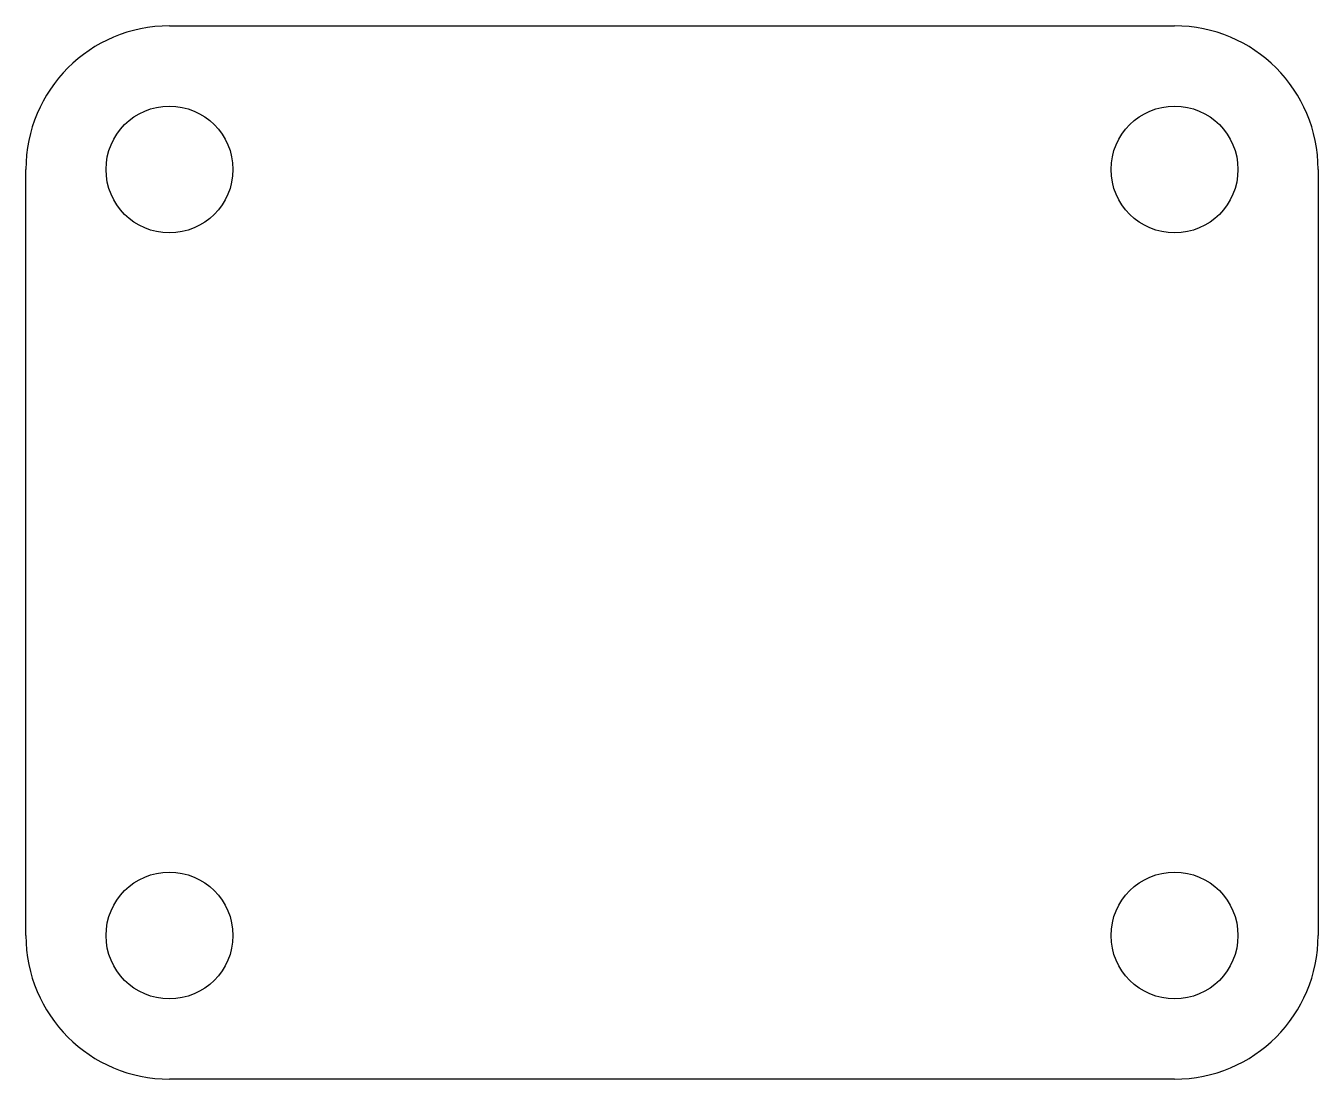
# Model space of a CAD drawing. Extents: x -27 to 27, y -22 to 22.
import ezdxf

# ---------------------------------------------------------------- set-up
doc = ezdxf.new("R2010")
doc.units = 0
doc.layers.get('0').update_dxf_attribs({"linetype": 'CONTINUOUS'})

msp = doc.modelspace()

# ---------------------------------------------------------------- linework, layer by layer
at = {"color": 7, "linetype": 'CONTINUOUS'}
for p, q in [((-21, 22), (21, 22)), ((-27, -16), (-27, 16)), ((27, 16), (27, -16)), ((21, -22), (-21, -22))]:
    msp.add_line(p, q, dxfattribs=at)
for centre in [(-21, 16), (21, 16), (-21, -16), (21, -16)]:
    msp.add_circle(centre, 2.65, dxfattribs=at)
for centre, start, end in [((-21, 16), 90, 180), ((21, 16), 0, 90), ((-21, -16), 180, 270), ((21, -16), 270, 0)]:
    msp.add_arc(centre, 6, start, end, dxfattribs=at)

doc.saveas('drawing.dxf')
